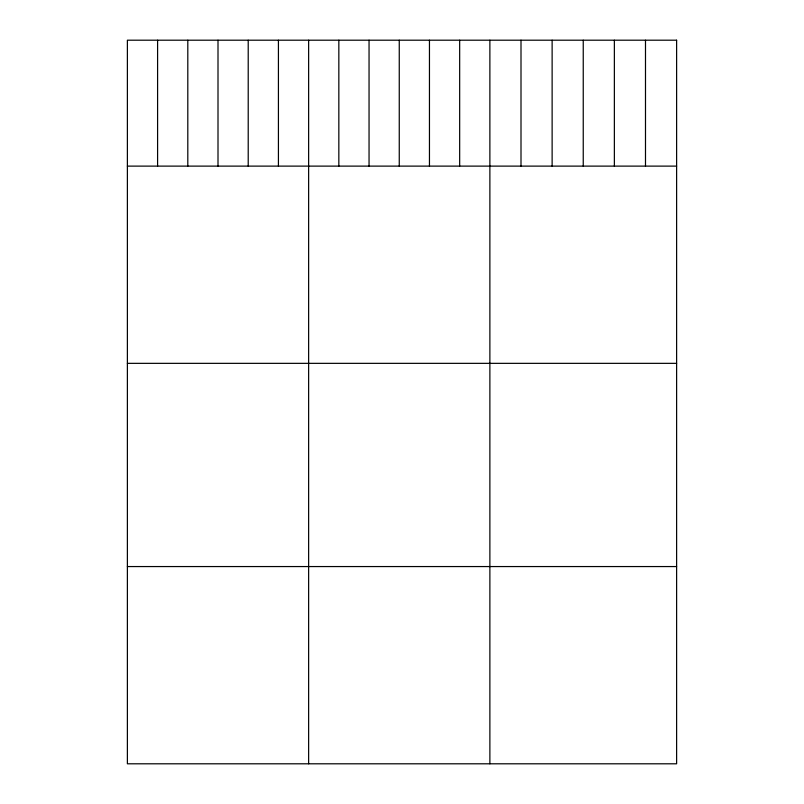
<?xml version="1.0" encoding="UTF-8"?>
<svg xmlns="http://www.w3.org/2000/svg" width="804" height="804" viewBox="0 0 804 804"><rect width="100%" height="100%" fill="white"/><g stroke="black" fill="none" stroke-linecap="round" stroke-linejoin="round"><path stroke-width="1.21" d="M127.384 166.116L676.616 166.116M127.384 363.348L676.616 363.348M127.384 566.559L676.616 566.559M645.491 40.2L645.491 166.116M614.367 40.2L614.367 166.116M583.242 40.2L583.242 166.116M552.127 40.2L552.127 166.116M521.002 40.2L521.002 166.116M489.877 40.2L489.877 763.8M459.667 40.2L459.667 166.116M429.457 40.2L429.457 166.116M399.256 40.2L399.256 166.116M369.046 40.2L369.046 166.116M338.836 40.2L338.836 166.116M308.635 40.2L308.635 763.8M278.425 40.2L278.425 166.116M248.215 40.2L248.215 166.116M218.005 40.2L218.005 166.116M187.804 40.2L187.804 166.116M157.594 40.2L157.594 166.116M676.616 40.2L127.384 40.2L127.384 763.8L676.616 763.8L676.616 40.2"/></g></svg>
